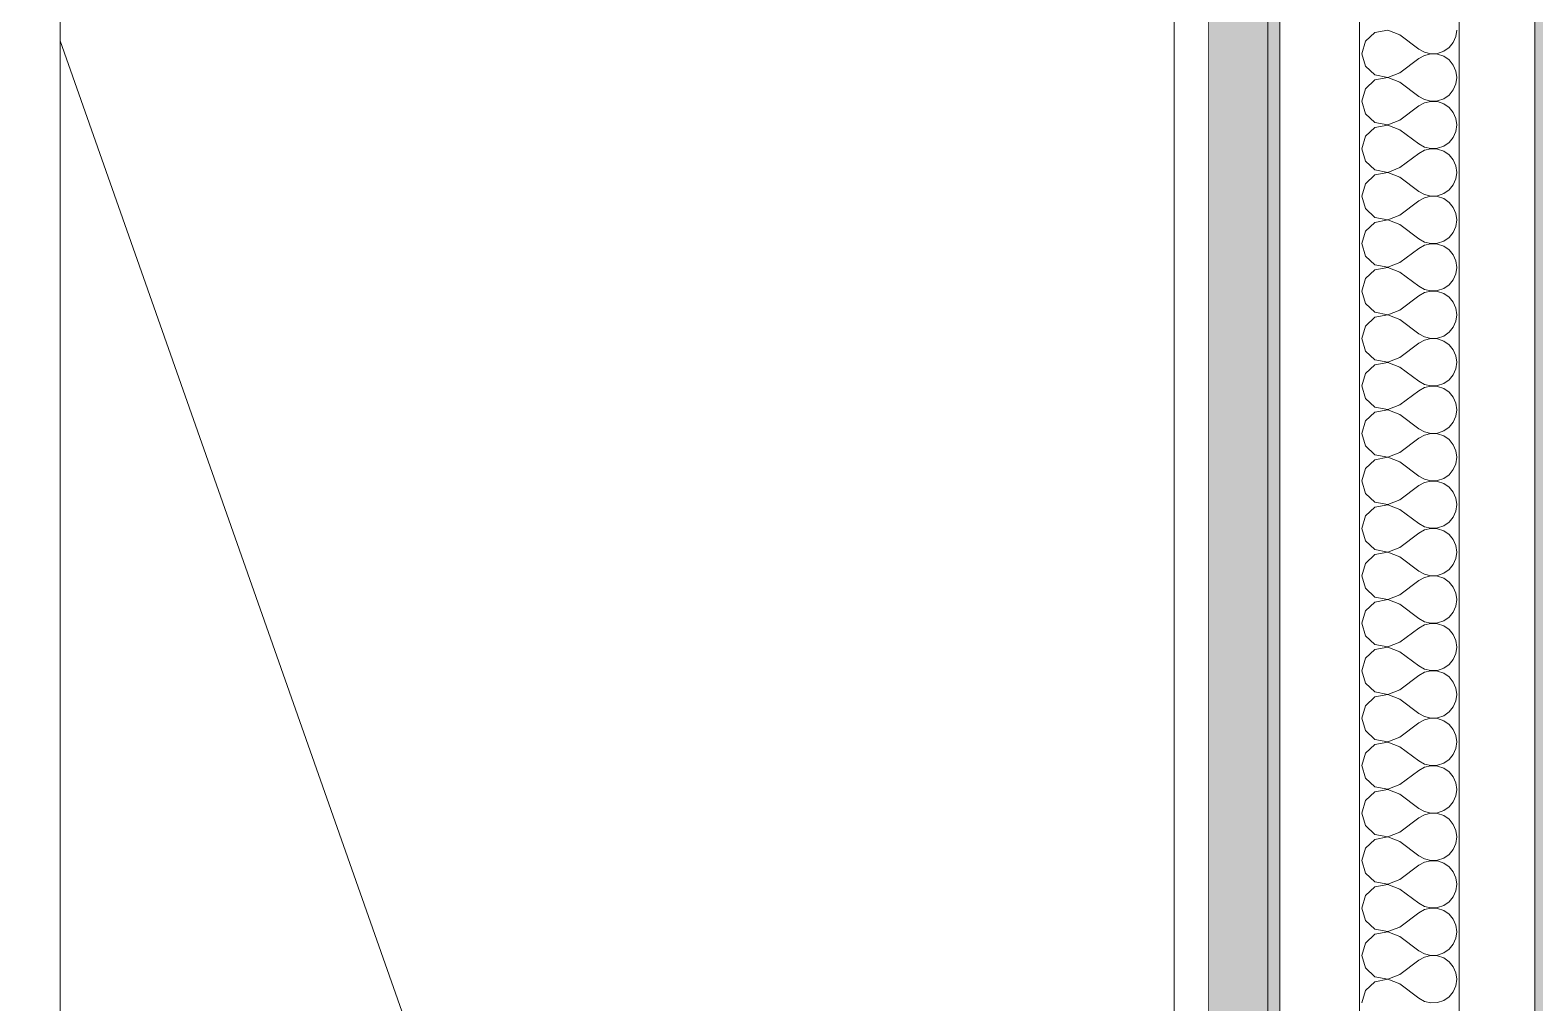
# Model space of a CAD drawing. Header units: millimetres. Extents: x -48147 to 1417267, y -496296 to 18123.
# Drawn here: x 1366227.1 to 1366638.7, y -477480.6 to -477214.6 of the extents above; entities that cross this region are included whole.
import ezdxf

# ---------------------------------------------------------------- set-up
doc = ezdxf.new("R2010")
doc.units = ezdxf.units.MM
doc.header["$MEASUREMENT"] = 0
doc.linetypes.add('Wipeout_Contour', pattern=[1000, 0, -1000])
doc.layers.add('New_A-25-M_Wall_Int', color=7, linetype='Continuous')
doc.layers.add('New_ArchiCAD Doors', color=7, linetype='Continuous')
doc.layers.add('New_A-25-M_Wall_Int_Pen_No__1', color=7, linetype='Continuous', lineweight=13)
doc.layers.add('New_ArchiCAD Doors_Pen_No__3', color=7, linetype='Continuous', lineweight=18)
doc.layers.add('New_A-25-M_Wall_Int_Pen_No__107', color=7, linetype='Continuous', lineweight=15, true_color=0xa6a6a6)
doc.layers.add('New_ArchiCAD Doors_Pen_No__63', color=7, linetype='Continuous', lineweight=20, true_color=0x606060)

# ---------------------------------------------------------------- blocks, each defined once
blk = doc.blocks.new('*X65', base_point=(1376122.47, -491272.82))
at = {"layer": 'New_A-25-M_Wall_Int_Pen_No__107', "linetype": 'Continuous'}
for p, q in [((1366594.94, -477215.22), (1366592.32, -477217.62)), ((1366598.43, -477214.56), (1366594.94, -477215.22)), ((1366601.74, -477215.84), (1366598.43, -477214.56)), ((1366601.74, -477215.84), (1366606.93, -477219.73)), ((1366616.35, -477217.95), (1366617.07, -477216.31)), ((1366617.07, -477216.31), (1366617.32, -477214.54)), ((1366592.32, -477217.62), (1366591.35, -477221.03)), ((1366606.93, -477219.73), (1366608.5, -477220.6)), ((1366608.5, -477220.6), (1366610.24, -477221)), ((1366610.24, -477221), (1366612.03, -477220.92)), ((1366612.03, -477220.92), (1366613.73, -477220.34)), ((1366613.73, -477220.34), (1366615.2, -477219.33)), ((1366615.2, -477219.33), (1366616.35, -477217.95)), ((1366591.35, -477221.03), (1366592.32, -477224.44)), ((1366592.32, -477224.44), (1366594.94, -477226.83)), ((1366601.74, -477226.22), (1366606.93, -477222.33)), ((1366608.5, -477221.46), (1366606.93, -477222.33)), ((1366610.24, -477221.05), (1366608.5, -477221.46)), ((1366612.03, -477221.14), (1366610.24, -477221.05)), ((1366613.73, -477221.71), (1366612.03, -477221.14)), ((1366615.2, -477222.73), (1366613.73, -477221.71)), ((1366616.35, -477224.11), (1366615.2, -477222.73)), ((1366617.07, -477225.75), (1366616.35, -477224.11)), ((1366594.94, -477228.2), (1366592.32, -477230.6)), ((1366594.94, -477226.83), (1366598.43, -477227.49)), ((1366598.43, -477227.55), (1366594.94, -477228.2)), ((1366598.43, -477227.49), (1366601.74, -477226.22)), ((1366601.74, -477228.82), (1366598.43, -477227.55)), ((1366601.74, -477228.82), (1366606.93, -477232.71)), ((1366617.32, -477227.52), (1366617.07, -477225.75)), ((1366617.07, -477229.29), (1366617.32, -477227.52)), ((1366592.32, -477230.6), (1366591.35, -477234.01)), ((1366606.93, -477232.71), (1366608.5, -477233.58)), ((1366612.03, -477233.9), (1366613.73, -477233.32)), ((1366613.73, -477233.32), (1366615.2, -477232.31)), ((1366615.2, -477232.31), (1366616.35, -477230.93)), ((1366616.35, -477230.93), (1366617.07, -477229.29)), ((1366591.35, -477234.01), (1366592.32, -477237.42)), ((1366592.32, -477237.42), (1366594.94, -477239.82)), ((1366601.74, -477239.2), (1366606.93, -477235.31)), ((1366608.5, -477234.44), (1366606.93, -477235.31)), ((1366608.5, -477233.58), (1366610.24, -477233.98)), ((1366610.24, -477234.04), (1366608.5, -477234.44)), ((1366610.24, -477233.98), (1366612.03, -477233.9)), ((1366612.03, -477234.12), (1366610.24, -477234.04)), ((1366613.73, -477234.7), (1366612.03, -477234.12)), ((1366615.2, -477235.71), (1366613.73, -477234.7)), ((1366616.35, -477237.09), (1366615.2, -477235.71)), ((1366617.07, -477238.73), (1366616.35, -477237.09)), ((1366594.94, -477241.19), (1366592.32, -477243.58)), ((1366594.94, -477239.82), (1366598.43, -477240.47)), ((1366598.43, -477240.53), (1366594.94, -477241.19)), ((1366598.43, -477240.47), (1366601.74, -477239.2)), ((1366601.74, -477241.8), (1366598.43, -477240.53)), ((1366617.32, -477240.5), (1366617.07, -477238.73)), ((1366617.07, -477242.27), (1366617.32, -477240.5)), ((1366592.32, -477243.58), (1366591.35, -477246.99)), ((1366601.74, -477241.8), (1366606.93, -477245.69)), ((1366606.93, -477245.69), (1366608.5, -477246.56)), ((1366613.73, -477246.31), (1366615.2, -477245.29)), ((1366615.2, -477245.29), (1366616.35, -477243.91)), ((1366616.35, -477243.91), (1366617.07, -477242.27)), ((1366591.35, -477246.99), (1366592.32, -477250.4)), ((1366601.74, -477252.18), (1366606.93, -477248.29)), ((1366608.5, -477247.42), (1366606.93, -477248.29)), ((1366608.5, -477246.56), (1366610.24, -477246.97)), ((1366610.24, -477247.02), (1366608.5, -477247.42)), ((1366610.24, -477246.97), (1366612.03, -477246.88)), ((1366612.03, -477247.1), (1366610.24, -477247.02)), ((1366612.03, -477246.88), (1366613.73, -477246.31)), ((1366613.73, -477247.68), (1366612.03, -477247.1)), ((1366615.2, -477248.69), (1366613.73, -477247.68)), ((1366616.35, -477250.07), (1366615.2, -477248.69)), ((1366592.32, -477250.4), (1366594.94, -477252.8)), ((1366594.94, -477252.8), (1366598.43, -477253.46)), ((1366598.43, -477253.51), (1366594.94, -477254.17)), ((1366598.43, -477253.46), (1366601.74, -477252.18)), ((1366601.74, -477254.78), (1366598.43, -477253.51)), ((1366617.07, -477251.71), (1366616.35, -477250.07)), ((1366617.32, -477253.48), (1366617.07, -477251.71)), ((1366617.07, -477255.26), (1366617.32, -477253.48)), ((1366592.32, -477256.56), (1366591.35, -477259.97)), ((1366594.94, -477254.17), (1366592.32, -477256.56)), ((1366601.74, -477254.78), (1366606.93, -477258.67)), ((1366615.2, -477258.27), (1366616.35, -477256.89)), ((1366616.35, -477256.89), (1366617.07, -477255.26)), ((1366591.35, -477259.97), (1366592.32, -477263.39)), ((1366601.74, -477265.17), (1366606.93, -477261.27)), ((1366606.93, -477258.67), (1366608.5, -477259.54)), ((1366608.5, -477260.4), (1366606.93, -477261.27)), ((1366608.5, -477259.54), (1366610.24, -477259.95)), ((1366610.24, -477260), (1366608.5, -477260.4)), ((1366610.24, -477259.95), (1366612.03, -477259.86)), ((1366612.03, -477260.09), (1366610.24, -477260)), ((1366612.03, -477259.86), (1366613.73, -477259.29)), ((1366613.73, -477260.66), (1366612.03, -477260.09)), ((1366613.73, -477259.29), (1366615.2, -477258.27)), ((1366615.2, -477261.67), (1366613.73, -477260.66)), ((1366616.35, -477263.05), (1366615.2, -477261.67)), ((1366592.32, -477263.39), (1366594.94, -477265.78)), ((1366594.94, -477265.78), (1366598.43, -477266.44)), ((1366598.43, -477266.44), (1366601.74, -477265.17)), ((1366617.07, -477264.69), (1366616.35, -477263.05)), ((1366617.32, -477266.46), (1366617.07, -477264.69)), ((1366592.32, -477269.54), (1366591.35, -477272.95)), ((1366594.94, -477267.15), (1366592.32, -477269.54)), ((1366598.43, -477266.49), (1366594.94, -477267.15)), ((1366601.74, -477267.76), (1366598.43, -477266.49)), ((1366601.74, -477267.76), (1366606.93, -477271.66)), ((1366615.2, -477271.26), (1366616.35, -477269.88)), ((1366616.35, -477269.88), (1366617.07, -477268.24)), ((1366617.07, -477268.24), (1366617.32, -477266.46)), ((1366591.35, -477272.95), (1366592.32, -477276.37)), ((1366601.74, -477278.15), (1366606.93, -477274.25)), ((1366606.93, -477271.66), (1366608.5, -477272.52)), ((1366608.5, -477273.39), (1366606.93, -477274.25)), ((1366608.5, -477272.52), (1366610.24, -477272.93)), ((1366610.24, -477272.98), (1366608.5, -477273.39)), ((1366610.24, -477272.93), (1366612.03, -477272.84)), ((1366612.03, -477273.07), (1366610.24, -477272.98)), ((1366612.03, -477272.84), (1366613.73, -477272.27)), ((1366613.73, -477273.64), (1366612.03, -477273.07)), ((1366613.73, -477272.27), (1366615.2, -477271.26)), ((1366615.2, -477274.65), (1366613.73, -477273.64)), ((1366592.32, -477276.37), (1366594.94, -477278.76)), ((1366598.43, -477279.42), (1366601.74, -477278.15)), ((1366616.35, -477276.03), (1366615.2, -477274.65)), ((1366617.07, -477277.67), (1366616.35, -477276.03)), ((1366617.32, -477279.45), (1366617.07, -477277.67)), ((1366592.32, -477282.52), (1366591.35, -477285.94)), ((1366594.94, -477280.13), (1366592.32, -477282.52)), ((1366594.94, -477278.76), (1366598.43, -477279.42)), ((1366598.43, -477279.47), (1366594.94, -477280.13)), ((1366601.74, -477280.74), (1366598.43, -477279.47)), ((1366601.74, -477280.74), (1366606.93, -477284.64)), ((1366616.35, -477282.86), (1366617.07, -477281.22)), ((1366617.07, -477281.22), (1366617.32, -477279.45)), ((1366591.35, -477285.94), (1366592.32, -477289.35)), ((1366606.93, -477284.64), (1366608.5, -477285.5)), ((1366608.5, -477286.37), (1366606.93, -477287.23)), ((1366608.5, -477285.5), (1366610.24, -477285.91)), ((1366610.24, -477285.96), (1366608.5, -477286.37)), ((1366610.24, -477285.91), (1366612.03, -477285.82)), ((1366612.03, -477286.05), (1366610.24, -477285.96)), ((1366612.03, -477285.82), (1366613.73, -477285.25)), ((1366613.73, -477286.62), (1366612.03, -477286.05)), ((1366613.73, -477285.25), (1366615.2, -477284.24)), ((1366615.2, -477287.64), (1366613.73, -477286.62)), ((1366615.2, -477284.24), (1366616.35, -477282.86)), ((1366592.32, -477289.35), (1366594.94, -477291.74)), ((1366601.74, -477291.13), (1366606.93, -477287.23)), ((1366616.35, -477289.01), (1366615.2, -477287.64)), ((1366617.07, -477290.65), (1366616.35, -477289.01)), ((1366617.32, -477292.43), (1366617.07, -477290.65)), ((1366594.94, -477293.11), (1366592.32, -477295.51)), ((1366594.94, -477291.74), (1366598.43, -477292.4)), ((1366598.43, -477292.45), (1366594.94, -477293.11)), ((1366598.43, -477292.4), (1366601.74, -477291.13)), ((1366601.74, -477293.73), (1366598.43, -477292.45)), ((1366601.74, -477293.73), (1366606.93, -477297.62)), ((1366616.35, -477295.84), (1366617.07, -477294.2)), ((1366617.07, -477294.2), (1366617.32, -477292.43)), ((1366592.32, -477295.51), (1366591.35, -477298.92)), ((1366591.35, -477298.92), (1366592.32, -477302.33)), ((1366606.93, -477297.62), (1366608.5, -477298.49)), ((1366608.5, -477298.49), (1366610.24, -477298.89)), ((1366610.24, -477298.94), (1366608.5, -477299.35)), ((1366610.24, -477298.89), (1366612.03, -477298.8)), ((1366612.03, -477299.03), (1366610.24, -477298.94)), ((1366612.03, -477298.8), (1366613.73, -477298.23)), ((1366613.73, -477299.6), (1366612.03, -477299.03)), ((1366613.73, -477298.23), (1366615.2, -477297.22)), ((1366615.2, -477297.22), (1366616.35, -477295.84)), ((1366592.32, -477302.33), (1366594.94, -477304.72)), ((1366601.74, -477304.11), (1366606.93, -477300.22)), ((1366608.5, -477299.35), (1366606.93, -477300.22)), ((1366615.2, -477300.62), (1366613.73, -477299.6)), ((1366616.35, -477302), (1366615.2, -477300.62)), ((1366617.07, -477303.63), (1366616.35, -477302)), ((1366594.94, -477306.09), (1366592.32, -477308.49)), ((1366594.94, -477304.72), (1366598.43, -477305.38)), ((1366598.43, -477305.43), (1366594.94, -477306.09)), ((1366598.43, -477305.38), (1366601.74, -477304.11)), ((1366601.74, -477306.71), (1366598.43, -477305.43)), ((1366601.74, -477306.71), (1366606.93, -477310.6)), ((1366616.35, -477308.82), (1366617.07, -477307.18)), ((1366617.32, -477305.41), (1366617.07, -477303.63)), ((1366617.07, -477307.18), (1366617.32, -477305.41)), ((1366592.32, -477308.49), (1366591.35, -477311.9)), ((1366606.93, -477310.6), (1366608.5, -477311.47)), ((1366608.5, -477311.47), (1366610.24, -477311.87)), ((1366612.03, -477311.79), (1366613.73, -477311.21)), ((1366613.73, -477311.21), (1366615.2, -477310.2)), ((1366615.2, -477310.2), (1366616.35, -477308.82)), ((1366591.35, -477311.9), (1366592.32, -477315.31)), ((1366592.32, -477315.31), (1366594.94, -477317.7)), ((1366601.74, -477317.09), (1366606.93, -477313.2)), ((1366608.5, -477312.33), (1366606.93, -477313.2)), ((1366610.24, -477311.93), (1366608.5, -477312.33)), ((1366610.24, -477311.87), (1366612.03, -477311.79)), ((1366612.03, -477312.01), (1366610.24, -477311.93)), ((1366613.73, -477312.58), (1366612.03, -477312.01)), ((1366615.2, -477313.6), (1366613.73, -477312.58)), ((1366616.35, -477314.98), (1366615.2, -477313.6)), ((1366617.07, -477316.62), (1366616.35, -477314.98)), ((1366594.94, -477319.08), (1366592.32, -477321.47)), ((1366594.94, -477317.7), (1366598.43, -477318.36)), ((1366598.43, -477318.42), (1366594.94, -477319.08)), ((1366598.43, -477318.36), (1366601.74, -477317.09)), ((1366601.74, -477319.69), (1366598.43, -477318.42)), ((1366601.74, -477319.69), (1366606.93, -477323.58)), ((1366617.32, -477318.39), (1366617.07, -477316.62)), ((1366617.07, -477320.16), (1366617.32, -477318.39)), ((1366592.32, -477321.47), (1366591.35, -477324.88)), ((1366606.93, -477323.58), (1366608.5, -477324.45)), ((1366613.73, -477324.2), (1366615.2, -477323.18)), ((1366615.2, -477323.18), (1366616.35, -477321.8)), ((1366616.35, -477321.8), (1366617.07, -477320.16)), ((1366591.35, -477324.88), (1366592.32, -477328.29)), ((1366601.74, -477330.07), (1366606.93, -477326.18)), ((1366608.5, -477325.31), (1366606.93, -477326.18)), ((1366608.5, -477324.45), (1366610.24, -477324.85)), ((1366610.24, -477324.91), (1366608.5, -477325.31)), ((1366610.24, -477324.85), (1366612.03, -477324.77)), ((1366612.03, -477324.99), (1366610.24, -477324.91)), ((1366612.03, -477324.77), (1366613.73, -477324.2)), ((1366613.73, -477325.57), (1366612.03, -477324.99)), ((1366615.2, -477326.58), (1366613.73, -477325.57)), ((1366616.35, -477327.96), (1366615.2, -477326.58)), ((1366617.07, -477329.6), (1366616.35, -477327.96)), ((1366592.32, -477328.29), (1366594.94, -477330.69)), ((1366594.94, -477332.06), (1366592.32, -477334.45)), ((1366594.94, -477330.69), (1366598.43, -477331.35)), ((1366598.43, -477331.4), (1366594.94, -477332.06)), ((1366598.43, -477331.35), (1366601.74, -477330.07)), ((1366601.74, -477332.67), (1366598.43, -477331.4)), ((1366617.32, -477331.37), (1366617.07, -477329.6)), ((1366617.07, -477333.15), (1366617.32, -477331.37)), ((1366592.32, -477334.45), (1366591.35, -477337.86)), ((1366601.74, -477332.67), (1366606.93, -477336.56)), ((1366613.73, -477337.18), (1366615.2, -477336.16)), ((1366615.2, -477336.16), (1366616.35, -477334.78)), ((1366616.35, -477334.78), (1366617.07, -477333.15)), ((1366591.35, -477337.86), (1366592.32, -477341.27)), ((1366601.74, -477343.05), (1366606.93, -477339.16)), ((1366606.93, -477336.56), (1366608.5, -477337.43)), ((1366608.5, -477338.29), (1366606.93, -477339.16)), ((1366608.5, -477337.43), (1366610.24, -477337.84)), ((1366610.24, -477337.89), (1366608.5, -477338.29)), ((1366610.24, -477337.84), (1366612.03, -477337.75)), ((1366612.03, -477337.98), (1366610.24, -477337.89)), ((1366612.03, -477337.75), (1366613.73, -477337.18)), ((1366613.73, -477338.55), (1366612.03, -477337.98)), ((1366615.2, -477339.56), (1366613.73, -477338.55)), ((1366616.35, -477340.94), (1366615.2, -477339.56)), ((1366592.32, -477341.27), (1366594.94, -477343.67)), ((1366594.94, -477343.67), (1366598.43, -477344.33)), ((1366598.43, -477344.38), (1366594.94, -477345.04)), ((1366598.43, -477344.33), (1366601.74, -477343.05)), ((1366601.74, -477345.65), (1366598.43, -477344.38)), ((1366617.07, -477342.58), (1366616.35, -477340.94)), ((1366617.32, -477344.35), (1366617.07, -477342.58)), ((1366617.07, -477346.13), (1366617.32, -477344.35)), ((1366592.32, -477347.43), (1366591.35, -477350.84)), ((1366594.94, -477345.04), (1366592.32, -477347.43)), ((1366601.74, -477345.65), (1366606.93, -477349.55)), ((1366615.2, -477349.14), (1366616.35, -477347.77)), ((1366616.35, -477347.77), (1366617.07, -477346.13)), ((1366591.35, -477350.84), (1366592.32, -477354.26)), ((1366601.74, -477356.04), (1366606.93, -477352.14)), ((1366606.93, -477349.55), (1366608.5, -477350.41)), ((1366608.5, -477351.28), (1366606.93, -477352.14)), ((1366608.5, -477350.41), (1366610.24, -477350.82)), ((1366610.24, -477350.87), (1366608.5, -477351.28)), ((1366610.24, -477350.82), (1366612.03, -477350.73)), ((1366612.03, -477350.96), (1366610.24, -477350.87)), ((1366612.03, -477350.73), (1366613.73, -477350.16)), ((1366613.73, -477351.53), (1366612.03, -477350.96)), ((1366613.73, -477350.16), (1366615.2, -477349.14)), ((1366615.2, -477352.54), (1366613.73, -477351.53)), ((1366616.35, -477353.92), (1366615.2, -477352.54)), ((1366592.32, -477354.26), (1366594.94, -477356.65)), ((1366594.94, -477356.65), (1366598.43, -477357.31)), ((1366598.43, -477357.31), (1366601.74, -477356.04)), ((1366617.07, -477355.56), (1366616.35, -477353.92)), ((1366617.32, -477357.33), (1366617.07, -477355.56)), ((1366592.32, -477360.41), (1366591.35, -477363.83)), ((1366594.94, -477358.02), (1366592.32, -477360.41)), ((1366598.43, -477357.36), (1366594.94, -477358.02)), ((1366601.74, -477358.63), (1366598.43, -477357.36)), ((1366601.74, -477358.63), (1366606.93, -477362.53)), ((1366615.2, -477362.13), (1366616.35, -477360.75)), ((1366616.35, -477360.75), (1366617.07, -477359.11)), ((1366617.07, -477359.11), (1366617.32, -477357.33)), ((1366591.35, -477363.83), (1366592.32, -477367.24)), ((1366606.93, -477362.53), (1366608.5, -477363.39)), ((1366608.5, -477364.26), (1366606.93, -477365.12)), ((1366608.5, -477363.39), (1366610.24, -477363.8)), ((1366610.24, -477363.85), (1366608.5, -477364.26)), ((1366610.24, -477363.8), (1366612.03, -477363.71)), ((1366612.03, -477363.94), (1366610.24, -477363.85)), ((1366612.03, -477363.71), (1366613.73, -477363.14)), ((1366613.73, -477364.51), (1366612.03, -477363.94)), ((1366613.73, -477363.14), (1366615.2, -477362.13)), ((1366615.2, -477365.52), (1366613.73, -477364.51)), ((1366592.32, -477367.24), (1366594.94, -477369.63)), ((1366598.43, -477370.29), (1366601.74, -477369.02)), ((1366601.74, -477369.02), (1366606.93, -477365.12)), ((1366616.35, -477366.9), (1366615.2, -477365.52)), ((1366617.07, -477368.54), (1366616.35, -477366.9)), ((1366617.32, -477370.32), (1366617.07, -477368.54)), ((1366594.94, -477371), (1366592.32, -477373.39)), ((1366594.94, -477369.63), (1366598.43, -477370.29)), ((1366598.43, -477370.34), (1366594.94, -477371)), ((1366601.74, -477371.61), (1366598.43, -477370.34)), ((1366601.74, -477371.61), (1366606.93, -477375.51)), ((1366616.35, -477373.73), (1366617.07, -477372.09)), ((1366617.07, -477372.09), (1366617.32, -477370.32)), ((1366592.32, -477373.39), (1366591.35, -477376.81)), ((1366591.35, -477376.81), (1366592.32, -477380.22)), ((1366606.93, -477375.51), (1366608.5, -477376.38)), ((1366608.5, -477377.24), (1366606.93, -477378.1)), ((1366608.5, -477376.38), (1366610.24, -477376.78)), ((1366610.24, -477376.83), (1366608.5, -477377.24)), ((1366610.24, -477376.78), (1366612.03, -477376.69)), ((1366612.03, -477376.92), (1366610.24, -477376.83)), ((1366612.03, -477376.69), (1366613.73, -477376.12)), ((1366613.73, -477377.49), (1366612.03, -477376.92)), ((1366613.73, -477376.12), (1366615.2, -477375.11)), ((1366615.2, -477375.11), (1366616.35, -477373.73)), ((1366592.32, -477380.22), (1366594.94, -477382.61)), ((1366601.74, -477382), (1366606.93, -477378.1)), ((1366615.2, -477378.51), (1366613.73, -477377.49)), ((1366616.35, -477379.89), (1366615.2, -477378.51)), ((1366617.07, -477381.52), (1366616.35, -477379.89)), ((1366617.32, -477383.3), (1366617.07, -477381.52)), ((1366594.94, -477383.98), (1366592.32, -477386.38)), ((1366594.94, -477382.61), (1366598.43, -477383.27)), ((1366598.43, -477383.32), (1366594.94, -477383.98)), ((1366598.43, -477383.27), (1366601.74, -477382)), ((1366601.74, -477384.6), (1366598.43, -477383.32)), ((1366601.74, -477384.6), (1366606.93, -477388.49)), ((1366616.35, -477386.71), (1366617.07, -477385.07)), ((1366617.07, -477385.07), (1366617.32, -477383.3)), ((1366592.32, -477386.38), (1366591.35, -477389.79)), ((1366591.35, -477389.79), (1366592.32, -477393.2)), ((1366606.93, -477388.49), (1366608.5, -477389.36)), ((1366608.5, -477389.36), (1366610.24, -477389.76)), ((1366610.24, -477389.76), (1366612.03, -477389.68)), ((1366612.03, -477389.68), (1366613.73, -477389.1)), ((1366613.73, -477389.1), (1366615.2, -477388.09)), ((1366615.2, -477388.09), (1366616.35, -477386.71)), ((1366592.32, -477393.2), (1366594.94, -477395.59)), ((1366601.74, -477394.98), (1366606.93, -477391.09)), ((1366608.5, -477390.22), (1366606.93, -477391.09)), ((1366610.24, -477389.81), (1366608.5, -477390.22)), ((1366612.03, -477389.9), (1366610.24, -477389.81)), ((1366613.73, -477390.47), (1366612.03, -477389.9)), ((1366615.2, -477391.49), (1366613.73, -477390.47)), ((1366616.35, -477392.87), (1366615.2, -477391.49)), ((1366617.07, -477394.51), (1366616.35, -477392.87)), ((1366594.94, -477396.96), (1366592.32, -477399.36)), ((1366594.94, -477395.59), (1366598.43, -477396.25)), ((1366598.43, -477396.31), (1366594.94, -477396.96)), ((1366598.43, -477396.25), (1366601.74, -477394.98)), ((1366601.74, -477397.58), (1366598.43, -477396.31)), ((1366601.74, -477397.58), (1366606.93, -477401.47)), ((1366617.32, -477396.28), (1366617.07, -477394.51)), ((1366617.07, -477398.05), (1366617.32, -477396.28)), ((1366592.32, -477399.36), (1366591.35, -477402.77)), ((1366606.93, -477401.47), (1366608.5, -477402.34)), ((1366612.03, -477402.66), (1366613.73, -477402.08)), ((1366613.73, -477402.08), (1366615.2, -477401.07)), ((1366615.2, -477401.07), (1366616.35, -477399.69)), ((1366616.35, -477399.69), (1366617.07, -477398.05)), ((1366591.35, -477402.77), (1366592.32, -477406.18)), ((1366592.32, -477406.18), (1366594.94, -477408.58)), ((1366601.74, -477407.96), (1366606.93, -477404.07)), ((1366608.5, -477403.2), (1366606.93, -477404.07)), ((1366608.5, -477402.34), (1366610.24, -477402.74)), ((1366610.24, -477402.8), (1366608.5, -477403.2)), ((1366610.24, -477402.74), (1366612.03, -477402.66)), ((1366612.03, -477402.88), (1366610.24, -477402.8)), ((1366613.73, -477403.46), (1366612.03, -477402.88)), ((1366615.2, -477404.47), (1366613.73, -477403.46)), ((1366616.35, -477405.85), (1366615.2, -477404.47)), ((1366617.07, -477407.49), (1366616.35, -477405.85)), ((1366594.94, -477409.95), (1366592.32, -477412.34)), ((1366594.94, -477408.58), (1366598.43, -477409.23)), ((1366598.43, -477409.29), (1366594.94, -477409.95)), ((1366598.43, -477409.23), (1366601.74, -477407.96)), ((1366601.74, -477410.56), (1366598.43, -477409.29)), ((1366617.32, -477409.26), (1366617.07, -477407.49)), ((1366617.07, -477411.03), (1366617.32, -477409.26)), ((1366592.32, -477412.34), (1366591.35, -477415.75)), ((1366601.74, -477410.56), (1366606.93, -477414.45)), ((1366606.93, -477414.45), (1366608.5, -477415.32)), ((1366613.73, -477415.07), (1366615.2, -477414.05)), ((1366615.2, -477414.05), (1366616.35, -477412.67)), ((1366616.35, -477412.67), (1366617.07, -477411.03)), ((1366591.35, -477415.75), (1366592.32, -477419.16)), ((1366601.74, -477420.94), (1366606.93, -477417.05)), ((1366608.5, -477416.18), (1366606.93, -477417.05)), ((1366608.5, -477415.32), (1366610.24, -477415.73)), ((1366610.24, -477415.78), (1366608.5, -477416.18)), ((1366610.24, -477415.73), (1366612.03, -477415.64)), ((1366612.03, -477415.86), (1366610.24, -477415.78)), ((1366612.03, -477415.64), (1366613.73, -477415.07)), ((1366613.73, -477416.44), (1366612.03, -477415.86)), ((1366615.2, -477417.45), (1366613.73, -477416.44)), ((1366616.35, -477418.83), (1366615.2, -477417.45)), ((1366592.32, -477419.16), (1366594.94, -477421.56)), ((1366594.94, -477421.56), (1366598.43, -477422.22)), ((1366598.43, -477422.27), (1366594.94, -477422.93)), ((1366598.43, -477422.22), (1366601.74, -477420.94)), ((1366601.74, -477423.54), (1366598.43, -477422.27)), ((1366617.07, -477420.47), (1366616.35, -477418.83)), ((1366617.32, -477422.24), (1366617.07, -477420.47)), ((1366617.07, -477424.02), (1366617.32, -477422.24)), ((1366592.32, -477425.32), (1366591.35, -477428.73)), ((1366594.94, -477422.93), (1366592.32, -477425.32)), ((1366601.74, -477423.54), (1366606.93, -477427.43)), ((1366615.2, -477427.03), (1366616.35, -477425.65)), ((1366616.35, -477425.65), (1366617.07, -477424.02)), ((1366591.35, -477428.73), (1366592.32, -477432.15)), ((1366601.74, -477433.93), (1366606.93, -477430.03)), ((1366606.93, -477427.43), (1366608.5, -477428.3)), ((1366608.5, -477429.16), (1366606.93, -477430.03)), ((1366608.5, -477428.3), (1366610.24, -477428.71)), ((1366610.24, -477428.76), (1366608.5, -477429.16)), ((1366610.24, -477428.71), (1366612.03, -477428.62)), ((1366612.03, -477428.85), (1366610.24, -477428.76)), ((1366612.03, -477428.62), (1366613.73, -477428.05)), ((1366613.73, -477429.42), (1366612.03, -477428.85)), ((1366613.73, -477428.05), (1366615.2, -477427.03)), ((1366615.2, -477430.43), (1366613.73, -477429.42)), ((1366616.35, -477431.81), (1366615.2, -477430.43)), ((1366592.32, -477432.15), (1366594.94, -477434.54)), ((1366594.94, -477434.54), (1366598.43, -477435.2)), ((1366598.43, -477435.2), (1366601.74, -477433.93)), ((1366617.07, -477433.45), (1366616.35, -477431.81)), ((1366617.32, -477435.22), (1366617.07, -477433.45)), ((1366592.32, -477438.3), (1366591.35, -477441.71)), ((1366594.94, -477435.91), (1366592.32, -477438.3)), ((1366598.43, -477435.25), (1366594.94, -477435.91)), ((1366601.74, -477436.52), (1366598.43, -477435.25)), ((1366601.74, -477436.52), (1366606.93, -477440.42)), ((1366615.2, -477440.01), (1366616.35, -477438.64)), ((1366616.35, -477438.64), (1366617.07, -477437)), ((1366617.07, -477437), (1366617.32, -477435.22)), ((1366591.35, -477441.71), (1366592.32, -477445.13)), ((1366601.74, -477446.91), (1366606.93, -477443.01)), ((1366606.93, -477440.42), (1366608.5, -477441.28)), ((1366608.5, -477442.15), (1366606.93, -477443.01)), ((1366608.5, -477441.28), (1366610.24, -477441.69)), ((1366610.24, -477441.74), (1366608.5, -477442.15)), ((1366610.24, -477441.69), (1366612.03, -477441.6)), ((1366612.03, -477441.83), (1366610.24, -477441.74)), ((1366612.03, -477441.6), (1366613.73, -477441.03)), ((1366613.73, -477442.4), (1366612.03, -477441.83)), ((1366613.73, -477441.03), (1366615.2, -477440.01)), ((1366615.2, -477443.41), (1366613.73, -477442.4)), ((1366592.32, -477445.13), (1366594.94, -477447.52)), ((1366598.43, -477448.18), (1366601.74, -477446.91)), ((1366616.35, -477444.79), (1366615.2, -477443.41)), ((1366617.07, -477446.43), (1366616.35, -477444.79)), ((1366617.32, -477448.21), (1366617.07, -477446.43)), ((1366592.32, -477451.28), (1366591.35, -477454.7)), ((1366594.94, -477448.89), (1366592.32, -477451.28)), ((1366594.94, -477447.52), (1366598.43, -477448.18)), ((1366598.43, -477448.23), (1366594.94, -477448.89)), ((1366601.74, -477449.5), (1366598.43, -477448.23)), ((1366601.74, -477449.5), (1366606.93, -477453.4)), ((1366616.35, -477451.62), (1366617.07, -477449.98)), ((1366617.07, -477449.98), (1366617.32, -477448.21)), ((1366591.35, -477454.7), (1366592.32, -477458.11)), ((1366606.93, -477453.4), (1366608.5, -477454.26)), ((1366608.5, -477455.13), (1366606.93, -477455.99)), ((1366608.5, -477454.26), (1366610.24, -477454.67)), ((1366610.24, -477454.72), (1366608.5, -477455.13)), ((1366610.24, -477454.67), (1366612.03, -477454.58)), ((1366612.03, -477454.81), (1366610.24, -477454.72)), ((1366612.03, -477454.58), (1366613.73, -477454.01)), ((1366613.73, -477455.38), (1366612.03, -477454.81)), ((1366613.73, -477454.01), (1366615.2, -477453)), ((1366615.2, -477456.4), (1366613.73, -477455.38)), ((1366615.2, -477453), (1366616.35, -477451.62)), ((1366592.32, -477458.11), (1366594.94, -477460.5)), ((1366601.74, -477459.89), (1366606.93, -477455.99)), ((1366616.35, -477457.77), (1366615.2, -477456.4)), ((1366617.07, -477459.41), (1366616.35, -477457.77)), ((1366617.32, -477461.19), (1366617.07, -477459.41)), ((1366594.94, -477461.87), (1366592.32, -477464.27)), ((1366594.94, -477460.5), (1366598.43, -477461.16)), ((1366598.43, -477461.21), (1366594.94, -477461.87)), ((1366598.43, -477461.16), (1366601.74, -477459.89)), ((1366601.74, -477462.48), (1366598.43, -477461.21)), ((1366601.74, -477462.48), (1366606.93, -477466.38)), ((1366616.35, -477464.6), (1366617.07, -477462.96)), ((1366617.07, -477462.96), (1366617.32, -477461.19)), ((1366592.32, -477464.27), (1366591.35, -477467.68)), ((1366591.35, -477467.68), (1366592.32, -477471.09)), ((1366606.93, -477466.38), (1366608.5, -477467.25)), ((1366608.5, -477467.25), (1366610.24, -477467.65)), ((1366610.24, -477467.7), (1366608.5, -477468.11)), ((1366610.24, -477467.65), (1366612.03, -477467.56)), ((1366612.03, -477467.79), (1366610.24, -477467.7)), ((1366612.03, -477467.56), (1366613.73, -477466.99)), ((1366613.73, -477468.36), (1366612.03, -477467.79)), ((1366613.73, -477466.99), (1366615.2, -477465.98)), ((1366615.2, -477465.98), (1366616.35, -477464.6)), ((1366592.32, -477471.09), (1366594.94, -477473.48)), ((1366601.74, -477472.87), (1366606.93, -477468.98)), ((1366608.5, -477468.11), (1366606.93, -477468.98)), ((1366615.2, -477469.38), (1366613.73, -477468.36)), ((1366616.35, -477470.76), (1366615.2, -477469.38)), ((1366617.07, -477472.39), (1366616.35, -477470.76)), ((1366594.94, -477474.85), (1366592.32, -477477.25)), ((1366594.94, -477473.48), (1366598.43, -477474.14)), ((1366598.43, -477474.19), (1366594.94, -477474.85)), ((1366598.43, -477474.14), (1366601.74, -477472.87)), ((1366601.74, -477475.47), (1366598.43, -477474.19)), ((1366601.74, -477475.47), (1366606.93, -477479.36)), ((1366616.35, -477477.58), (1366617.07, -477475.94)), ((1366617.32, -477474.17), (1366617.07, -477472.39)), ((1366617.07, -477475.94), (1366617.32, -477474.17)), ((1366592.32, -477477.25), (1366591.35, -477480.66)), ((1366606.93, -477479.36), (1366608.5, -477480.23)), ((1366608.5, -477480.23), (1366610.24, -477480.63)), ((1366612.03, -477480.55), (1366613.73, -477479.97)), ((1366613.73, -477479.97), (1366615.2, -477478.96)), ((1366615.2, -477478.96), (1366616.35, -477477.58)), ((1366610.24, -477480.63), (1366612.03, -477480.55))]:
    blk.add_line(p, q, dxfattribs=at)
blk = doc.blocks.new('Section Elem_42_2', base_point=(1376122.47, -491272.82))
at = {"layer": 'New_A-25-M_Wall_Int_Pen_No__107', "linetype": 'Continuous'}
blk.add_hatch(color=256, dxfattribs=at).paths.add_polyline_path([(1366549.27, -479122.82), (1366565.62, -479122.82), (1366565.62, -475339.25), (1366549.27, -475339.25)])
at = {"layer": 'New_A-25-M_Wall_Int_Pen_No__107', "linetype": 'Continuous', "lineweight": 0, "true_color": 0x535353}
blk.add_hatch(color=251, dxfattribs=at).paths.add_polyline_path([(1366565.62, -479122.82), (1366568.89, -479122.82), (1366568.89, -475339.25), (1366565.62, -475339.25)])
at = {"layer": 'New_A-25-M_Wall_Int_Pen_No__1', "linetype": 'Continuous'}
for p, q in [((1366549.27, -475339.25), (1366549.27, -479122.82)), ((1366565.62, -475339.25), (1366565.62, -479122.82))]:
    blk.add_line(p, q, dxfattribs=at)
at = {"color": 254, "linetype": 'Wipeout_Contour', "lineweight": 0, "ltscale": 5790050.777676596}
blk.add_wipeout([(1366568.89, -479122.82), (1366590.7, -479122.82), (1366590.7, -475339.25), (1366568.89, -475339.25)], dxfattribs=at).dxf.layer = 'New_A-25-M_Wall_Int'
at = {"layer": 'New_A-25-M_Wall_Int_Pen_No__1', "linetype": 'Continuous'}
blk.add_line((1366568.89, -475339.25), (1366568.89, -479122.82), dxfattribs=at)
at = {"color": 254, "linetype": 'Wipeout_Contour', "lineweight": 0, "ltscale": 5790143.430935812}
blk.add_wipeout([(1366590.7, -479122.82), (1366617.96, -479122.82), (1366617.96, -475339.25), (1366590.7, -475339.25)], dxfattribs=at).dxf.layer = 'New_A-25-M_Wall_Int'
at = {"layer": 'New_A-25-M_Wall_Int_Pen_No__1', "linetype": 'Continuous'}
blk.add_line((1366590.7, -475339.25), (1366590.7, -479122.82), dxfattribs=at)
at = {"layer": 'New_A-25-M_Wall_Int'}
blk.add_blockref('*X65', (1376122.47, -491272.82), dxfattribs=at)
at = {"color": 254, "linetype": 'Wipeout_Contour', "lineweight": 0, "ltscale": 5790234.025384374}
blk.add_wipeout([(1366617.96, -479122.82), (1366638.68, -479122.82), (1366638.68, -475339.25), (1366617.96, -475339.25)], dxfattribs=at).dxf.layer = 'New_A-25-M_Wall_Int'
at = {"layer": 'New_A-25-M_Wall_Int_Pen_No__107', "linetype": 'Continuous', "lineweight": 0, "true_color": 0x535353}
blk.add_hatch(color=251, dxfattribs=at).paths.add_polyline_path([(1366638.68, -479122.82), (1366641.95, -479122.82), (1366641.95, -476147.82), (1366641.95, -476122.82), (1366641.95, -475339.25), (1366638.68, -475339.25)])
at = {"layer": 'New_A-25-M_Wall_Int_Pen_No__1', "linetype": 'Continuous'}
for p, q in [((1366617.96, -475339.25), (1366617.96, -479122.82)), ((1366638.68, -475339.25), (1366638.68, -479122.82))]:
    blk.add_line(p, q, dxfattribs=at)
blk = doc.blocks.new('Section Elem_44_2', base_point=(1376122.47, -491272.82))
at = {"color": 254, "linetype": 'Wipeout_Contour', "lineweight": 0, "ltscale": 8681565.631465085}
blk.add_wipeout([(1365122.62, -479122.82), (1366009.15, -479122.82), (1366009.15, -477022.82), (1366549.27, -477022.82), (1366549.27, -476122.82), (1365122.62, -476122.82)], dxfattribs=at).dxf.layer = 'New_A-25-M_Wall_Int'
blk = doc.blocks.new('Section Elem_52_2', base_point=(1376122.47, -491272.82))
at = {"color": 254, "linetype": 'Wipeout_Contour', "lineweight": 0, "ltscale": 7237621.518753483}
blk.add_wipeout([(1366235.26, -477095.82), (1366208.94, -477095.82), (1366208.94, -479056.82), (1366208.94, -479122.82), (1366235.26, -479122.82)], dxfattribs=at).dxf.layer = 'New_ArchiCAD Doors'
at = {"color": 254, "linetype": 'Wipeout_Contour', "lineweight": 0, "ltscale": 5791074.080253361}
blk.add_wipeout([(1366540.01, -479122.82), (1366549.27, -479122.82), (1366549.27, -477095.82), (1366540.01, -477095.82)], dxfattribs=at).dxf.layer = 'New_ArchiCAD Doors'
at = {"color": 254, "linetype": 'Wipeout_Contour', "lineweight": 0, "ltscale": 17370552.87770468}
blk.add_wipeout([(1366235.26, -479122.82), (1366540.01, -479122.82), (1366540.01, -477095.82), (1366235.26, -477095.82), (1366235.26, -477783.82), (1366280.77, -477783.82), (1366281.76, -477784.61), (1366288.84, -477801.18), (1366288.84, -478405.46), (1366281.76, -478422.03), (1366280.77, -478422.82), (1366235.26, -478422.82)], dxfattribs=at).dxf.layer = 'New_ArchiCAD Doors'
at = {"layer": 'New_ArchiCAD Doors_Pen_No__3', "linetype": 'Continuous'}
blk.add_line((1366235.26, -477217.48), (1366540.12, -478083.24), dxfattribs=at)
at = {"layer": 'New_ArchiCAD Doors_Pen_No__63', "linetype": 'Continuous'}
for p, q in [((1366235.26, -477095.82), (1366235.26, -479122.82)), ((1366540.01, -479122.82), (1366540.01, -477095.82))]:
    blk.add_line(p, q, dxfattribs=at)

msp = doc.modelspace()

# ---------------------------------------------------------------- block references
at = {"layer": 'New_A-25-M_Wall_Int'}
msp.add_blockref('Section Elem_42_2', (1376122.47, -491272.82), dxfattribs=at)

# ---------------------------------------------------------------- next in the draw order: block references
msp.add_blockref('Section Elem_44_2', (1376122.47, -491272.82), dxfattribs=at)

# ---------------------------------------------------------------- next in the draw order: block references
at = {"layer": 'New_ArchiCAD Doors'}
msp.add_blockref('Section Elem_52_2', (1376122.47, -491272.82), dxfattribs=at)

doc.saveas('drawing.dxf')
